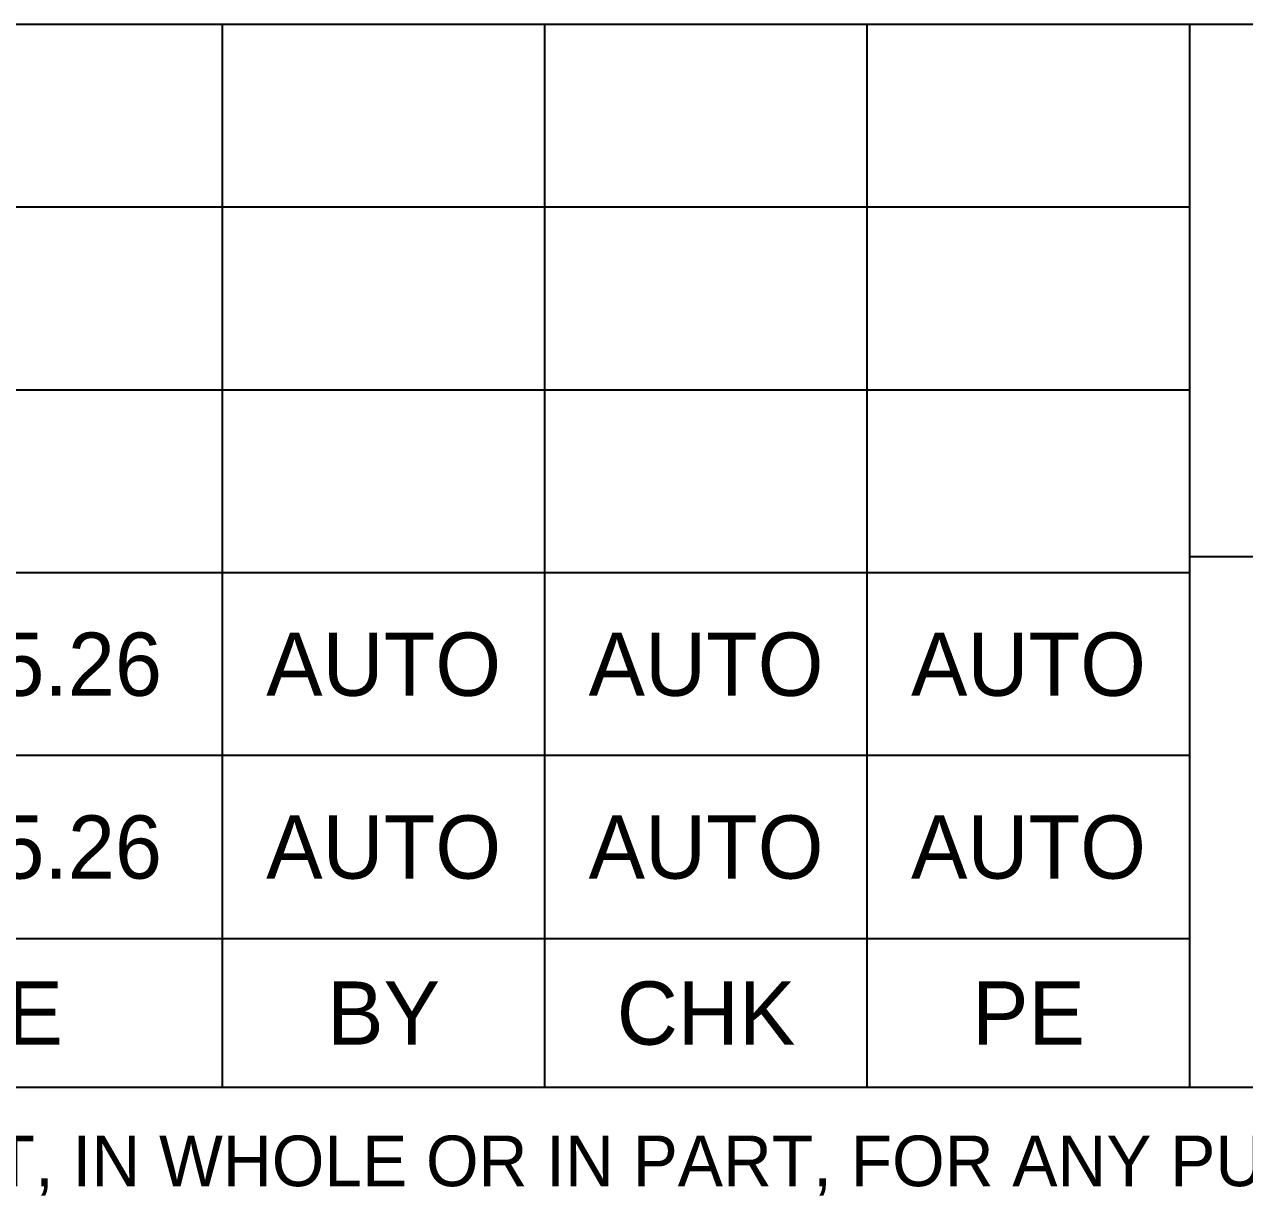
# Model space of a CAD drawing. Extents: x -4 to 431, y -3 to 272.
# Drawn here: x 264.38 to 288.5, y -2.13 to 21.02 of the extents above; entities that cross this region are included whole.
import ezdxf
from ezdxf.enums import TextEntityAlignment as Align

# ---------------------------------------------------------------- set-up
doc = ezdxf.new("R2010")
doc.units = 0
doc.header["$LTSCALE"] = 10
doc.layers.get('0').update_dxf_attribs({"lineweight": 0})
doc.layers.add('Title Block', color=255, linetype='Continuous')
doc.layers.add('TITLE BLOCK-TEXT', color=12, linetype='Continuous')
doc.styles.add('Scovan Standard', font='', dxfattribs={"height": 2.5})
doc.styles.get('Scovan Standard').set_extended_font_data('Franklin Gothic Medium Cond')

# ---------------------------------------------------------------- blocks, each defined once
blk = doc.blocks.new('PADX-TBD')
at = {"layer": 'Title Block', "color": 255}
for p, q in [((843.771, 42.035), (0, 42.035)), ((574.825, 0), (574.825, 42.035)), ((0, 5.898), (574.825, 5.898)), ((843.771, 0), (0, 0))]:
    blk.add_line(p, q, dxfattribs=at)
at = {"layer": 'Title Block', "color": 9}
for p, q in [((536.588, 0), (536.588, 42.035)), ((549.334, 0), (549.334, 42.035)), ((562.079, 0), (562.079, 42.035)), ((574.825, 34.808), (345.326, 34.808)), ((574.825, 27.58), (345.326, 27.58)), ((574.825, 21), (651.128, 21)), ((574.825, 20.353), (345.326, 20.353)), ((574.825, 13.125), (345.326, 13.125))]:
    blk.add_line(p, q, dxfattribs=at)
at = {"layer": 'TITLE BLOCK-TEXT', "color": 7, "style": 'Scovan Standard'}
for s, p in [('DATE', (525.833, 2.949)), ('BY', (542.961, 2.949)), ('CHK', (555.707, 2.949)), ('PE', (568.452, 2.949))]:
    blk.add_text(s, height=2.5, dxfattribs=at).set_placement(p, align=Align.MIDDLE)
at = {"layer": 'TITLE BLOCK-TEXT', "color": 12, "style": 'Scovan Standard'}
blk.add_text("THIS DOCUMENT'S USE IS CONDITIONED UPON THE USER'S AGREEMENT NOT TO USE, DISCLOSE OR OTHERWISE DISSEMINATE DOCUMENT, IN WHOLE OR IN PART, FOR ANY PURPOSE EXCEPT AS SPECIFICALLY INTENDED BY SCOVAN INC. ANY PRINTED VERSION OF THIS DOCUMENT IS A COPY AND IS NOT A REPRESENTATION OF THE ORIGINALLY AUTHENTICATED DOCUMENT.", height=2, dxfattribs=at).set_placement((843.771, -2.897), align=Align.MIDDLE_RIGHT)
at = {"layer": 'TITLE BLOCK-TEXT', "color": 12, "style": 'Scovan Standard', "flags": 8}
for tag, p in [('REF_5', (25, 38.422)), ('REV_5', (352.84, 38.422)), ('PROJECT5', (504.323, 38.422)), ('DATE5', (525.833, 38.422)), ('BY5', (542.961, 38.422)), ('CHK5', (555.707, 38.422)), ('PE5', (568.452, 38.422)), ('REF_4', (25, 31.194)), ('REV_4', (352.84, 31.194)), ('PROJECT4', (504.323, 31.194)), ('DATE4', (525.833, 31.194)), ('BY4', (542.961, 31.194)), ('CHK4', (555.707, 31.194)), ('PE4', (568.452, 31.194)), ('REF_3', (25, 23.967)), ('REV_3', (352.84, 23.967)), ('PROJECT3', (504.323, 23.967)), ('DATE3', (525.833, 23.967)), ('BY3', (542.961, 23.967)), ('CHK3', (555.707, 23.967)), ('PE3', (568.452, 23.967)), ('REF_2', (25, 16.739)), ('REV_2', (352.84, 16.739)), ('PROJECT2', (504.323, 16.739)), ('DATE2', (525.833, 16.739)), ('BY2', (542.961, 16.739)), ('CHK2', (555.707, 16.739)), ('PE2', (568.452, 16.739)), ('REF_1', (25, 9.512)), ('REV_1', (352.84, 9.512)), ('PROJECT1', (504.323, 9.512)), ('DATE1', (525.833, 9.512)), ('BY1', (542.961, 9.512)), ('CHK1', (555.707, 9.512)), ('PE1', (568.452, 9.512))]:
    blk.add_attdef(tag, text='', height=2.5, dxfattribs=at).set_placement(p, align=Align.MIDDLE_CENTER)
for tag, height, p in [('REF_5_DESC', 2.5, (52.268, 38.422)), ('REV_5_DESC', 2.5, (363.041, 38.422)), ('REF_4_DESC', 2.5, (52.268, 31.194)), ('REV_4_DESC', 2.5, (363.041, 31.194)), ('REF_3_DESC', 2.5, (52.268, 23.967)), ('REV_3_DESC', 2.5, (363.041, 23.967)), ('REF_2_DESC', 2.5, (52.268, 16.739)), ('REV_2_DESC', 2.5, (363.041, 16.739)), ('REF_1_DESC', 2.5, (52.268, 9.512)), ('REV_1_DESC', 2.5, (363.041, 9.512)), ('PATH', 2, (13, -2.897)), ('USER_PLOTTED', 2, (309, -2.897)), ('PLOT_DATE', 2, (348, -2.897))]:
    blk.add_attdef(tag, text='', height=height, dxfattribs=at).set_placement(p, align=Align.MIDDLE_LEFT)
at = {"layer": 'TITLE BLOCK-TEXT', "color": 12, "style": 'Scovan Standard'}
for tag, p in [('TITLE1', (747.449, 37.277)), ('LSD', (747.449, 31.277)), ('TITLE2', (747.449, 25.277)), ('TITLE3', (747.449, 19.277)), ('CLIENTDRAWINGNO', (686.567, 5.993)), ('RN', (838.502, 5.993))]:
    blk.add_attdef(tag, text='', height=4, dxfattribs=at).set_placement(p, align=Align.MIDDLE_CENTER)
at = {"layer": 'TITLE BLOCK-TEXT', "color": 210, "style": 'Scovan Standard', "flags": 8}
blk.add_attdef('DWGNO', text='', height=4, dxfattribs=at).set_placement((777.506, 5.993), align=Align.MIDDLE_CENTER)

msp = doc.modelspace()

# ---------------------------------------------------------------- block references
ref = msp.add_blockref('PADX-TBD', (0, 0), dxfattribs=dict(xscale=0.5, yscale=0.5, zscale=0.5))
ref.add_attrib('DATE1', '2026.05.26', dxfattribs={"layer": 'TITLE BLOCK-TEXT', "color": 12, "height": 1.25, "style": 'Scovan Standard'}).set_placement((262.917, 4.756), align=Align.MIDDLE_CENTER)
ref.add_attrib('BY1', 'AUTO', dxfattribs={"layer": 'TITLE BLOCK-TEXT', "color": 12, "height": 1.25, "style": 'Scovan Standard'}).set_placement((271.481, 4.756), align=Align.MIDDLE_CENTER)
ref.add_attrib('CHK1', 'AUTO', dxfattribs={"layer": 'TITLE BLOCK-TEXT', "color": 12, "height": 1.25, "style": 'Scovan Standard'}).set_placement((277.853, 4.756), align=Align.MIDDLE_CENTER)
ref.add_attrib('PE1', 'AUTO', dxfattribs={"layer": 'TITLE BLOCK-TEXT', "color": 12, "height": 1.25, "style": 'Scovan Standard'}).set_placement((284.226, 4.756), align=Align.MIDDLE_CENTER)
ref.add_attrib('DATE2', '2026.05.26', dxfattribs={"layer": 'TITLE BLOCK-TEXT', "color": 12, "height": 1.25, "style": 'Scovan Standard'}).set_placement((262.917, 8.37), align=Align.MIDDLE_CENTER)
ref.add_attrib('BY2', 'AUTO', dxfattribs={"layer": 'TITLE BLOCK-TEXT', "color": 12, "height": 1.25, "style": 'Scovan Standard'}).set_placement((271.481, 8.37), align=Align.MIDDLE_CENTER)
ref.add_attrib('CHK2', 'AUTO', dxfattribs={"layer": 'TITLE BLOCK-TEXT', "color": 12, "height": 1.25, "style": 'Scovan Standard'}).set_placement((277.853, 8.37), align=Align.MIDDLE_CENTER)
ref.add_attrib('PE2', 'AUTO', dxfattribs={"layer": 'TITLE BLOCK-TEXT', "color": 12, "height": 1.25, "style": 'Scovan Standard'}).set_placement((284.226, 8.37), align=Align.MIDDLE_CENTER)

doc.saveas('drawing.dxf')
